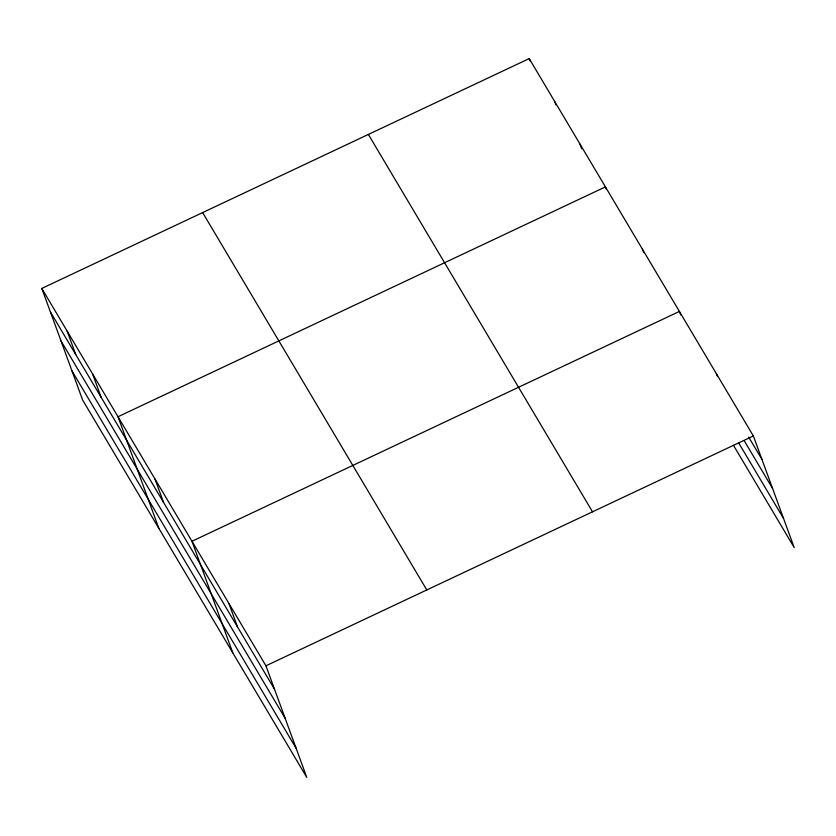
<?xml version="1.0" encoding="UTF-8"?>
<svg xmlns="http://www.w3.org/2000/svg" width="836" height="836" viewBox="0 0 836 836"><rect width="100%" height="100%" fill="white"/><g stroke="black" fill="none" stroke-linecap="round" stroke-linejoin="round"><path stroke-width="1.25" d="M41.8 288.43L265.942 665.801L306.781 777.407L82.639 400.036L41.8 288.43L529.219 58.593L753.361 435.964L794.2 547.57L733.444 445.274M265.942 665.801L753.361 435.964M748.711 437.123L761.92 459.361M744.176 440.656L772.568 488.464M738.637 442.85L783.551 518.456M368.373 134.439L592.515 511.81M202.646 212.584L426.788 589.955M50.359 311.828L274.511 689.198M61.018 340.942L285.16 718.312M71.99 370.923L296.132 748.293M716.379 373.702L717.236 376.043M680.682 314.942L679.396 311.431L191.977 541.268L232.816 652.874M642.403 249.17L643.689 252.681M606.278 189.239L605.421 186.898L118.012 416.736L158.85 528.342M580.017 144.137L581.731 148.808M554.613 101.365L555.898 104.876M529.219 58.593L530.076 60.934M228.959 603.54L237.518 626.937M154.994 479.007L163.553 502.405M92.608 373.974L101.166 397.372M67.204 331.202L75.762 354.6"/></g></svg>
